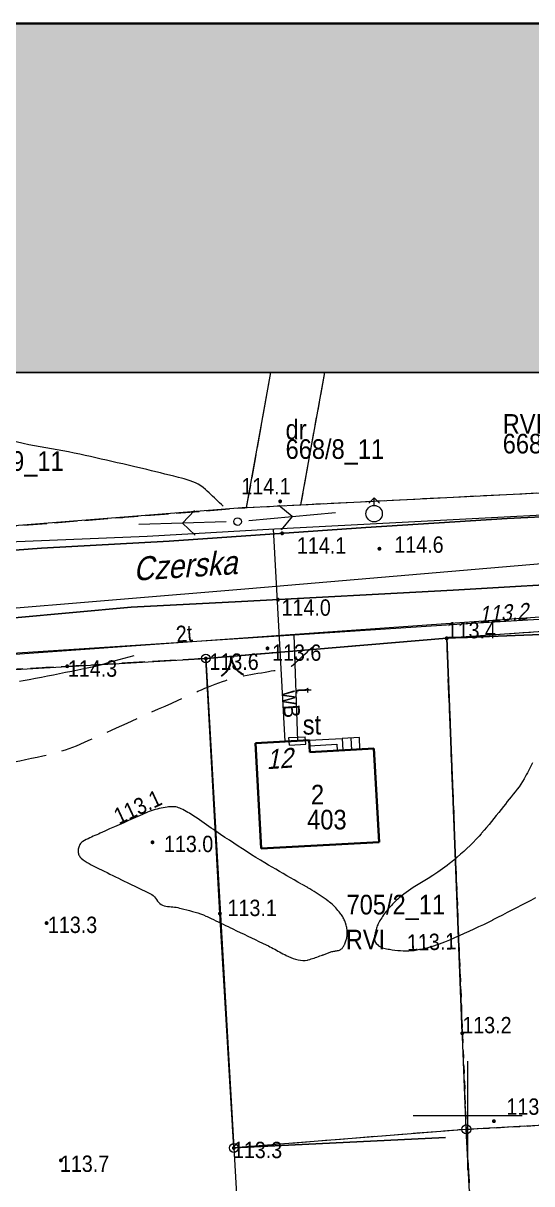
# Model space of a CAD drawing. Extents: x 6512885 to 6513481, y 5959590 to 5960000.
# Drawn here: x 6512959.2 to 6513005.9, y 5959893.8 to 5960000.1 of the extents above; entities that cross this region are included whole.
import ezdxf
from ezdxf.enums import TextEntityAlignment as Align

# ---------------------------------------------------------------- set-up
doc = ezdxf.new("R2010")
doc.units = 0
doc.header["$MEASUREMENT"] = 0
for name, pattern in [('217-1000', [2.8, 2.1, -0.7]), ('218-1000', [1.4, 0.7, -0.7]), ('219-1000', [0]), ('3.0_1.5', [4.5, 3, -1.5])]:
    doc.linetypes.add(name, pattern=pattern)
doc.layers.get('0').update_dxf_attribs({"color": 2, "linetype": 'CONTINUOUS', "lineweight": 5})
for name, color, linetype in [('202-Punkt graniczny stabilizowany trwale', 7, 'CONTINUOUS'), ('203-Punkt załamania granicy działki nie stabilizowany', 7, 'CONTINUOUS'), ('210-Oznaczenie użytku', 7, 'CONTINUOUS'), ('211-Nr działki', 7, 'CONTINUOUS'), ('217-Granica konturu klasyfikcyjnego', 7, 'CONTINUOUS'), ('218-Granica użytku', 7, 'CONTINUOUS'), ('219-Linia granicy', 7, 'CONTINUOUS'), ('238-Punkt adresowy budynku', 7, 'CONTINUOUS'), ('312-Budynek (powierzchnia)', 7, 'CONTINUOUS'), ('312-Numer ewidencyjny budynku', 7, 'CONTINUOUS'), ('312-Numer ewidencyjny budynku-Atr124', 7, 'CONTINUOUS'), ('352-schody (powierzchnia)', 7, 'CONTINUOUS'), ('354-Taras weranda', 7, 'CONTINUOUS'), ('510-Podpora jednosłupowa symb.-SEPOW', 7, 'CONTINUOUS'), ('516-Kierunek linii eN-SEPOW', 7, 'CONTINUOUS'), ('626-Punkt rzędnej przewodu-STPOD', 7, 'CONTINUOUS'), ('626-Punkt rzędnej przewodu-STPOD-Atr2', 7, 'CONTINUOUS'), ('811-Warstwica ciągła linia', 7, 'CONTINUOUS'), ('811-Warstwica ciągła linia-Atr2', 7, 'CONTINUOUS'), ('812-Warstwica pomocnicza linia', 7, 'CONTINUOUS'), ('905-Brama w ogrodzeniu', 7, 'CONTINUOUS'), ('994-Nazwa ulicy', 7, 'CONTINUOUS'), ('hydrant (punkt)', 7, 'CONTINUOUS'), ('krawężnik (linia)', 7, 'CONTINUOUS'), ('ogrodzenie trwałe (linia)', 7, 'CONTINUOUS'), ('przewód kanalizacyjny (linia)', 7, 'CONTINUOUS'), ('przewód telekomunikacyjny (linia)', 7, 'CONTINUOUS'), ('przewód telekomunikacyjny (linia)-Atr1', 7, 'CONTINUOUS'), ('przewód wodociągowy (linia)', 7, 'CONTINUOUS'), ('przewód wodociągowy (linia)-Atr1', 7, 'CONTINUOUS'), ('punkt wysokościowy naturalny', 7, 'CONTINUOUS'), ('punkt wysokościowy naturalny-Atr2', 7, 'CONTINUOUS'), ('Ramki i opis wydruku', 7, 'CONTINUOUS'), ('szafa sterownicza - siec telekomunikacyjna (punkt)', 7, 'CONTINUOUS'), ('szafa sterownicza - siec telekomunikacyjna (punkt)-Atr17', 7, 'CONTINUOUS'), ('Wstawianie ramki sekcyjnej z opisem', 7, 'CONTINUOUS')]:
    doc.layers.add(name, color=color, linetype=linetype)
doc.styles.get("Standard").update_dxf_attribs({"font": 'txt', "width": 0.75})
doc.linetypes.add('902-1000', pattern='A,5,0,[1,ksztalty.shx,S=1,R=0,X=0,Y=0],5', length=10)

# ---------------------------------------------------------------- blocks, each defined once
blk = doc.blocks.new('PW01')
at = {"linetype": 'Continuous', "lineweight": 13}
h = blk.add_hatch(color=0, dxfattribs=at)
edge = h.paths.add_edge_path()
edge.add_arc((0, 0), 0.18, 0, 360)
blk = doc.blocks.new('905')
at = {"color": 0, "linetype": 'Continuous', "lineweight": 30}
for centre, start, end in [((-2, 0), 0, 60), ((2, 0), 120, 180)]:
    blk.add_arc(centre, 2, start, end, dxfattribs=at)
blk = doc.blocks.new('516')
at = {"color": 0, "linetype": 'Continuous', "lineweight": 0}
for p, q in [((5.05, 0), (3.919, 1.131)), ((1.05, 0), (9.05, 0)), ((5.05, 0), (3.919, -1.131))]:
    blk.add_line(p, q, dxfattribs=at)
blk = doc.blocks.new('510')
at = {"color": 0, "linetype": 'Continuous', "lineweight": 0}
blk.add_circle((0, 0), 0.35, dxfattribs=at)
blk = doc.blocks.new('US19')
at = {"color": 0, "linetype": 'Continuous', "lineweight": 13}
for p, q in [((-0.75, -0.35), (-0.75, 0.35)), ((-0.75, 0.35), (0.75, 0.35)), ((0.75, -0.35), (0.75, 0.35)), ((-0.75, -0.35), (0.75, -0.35))]:
    blk.add_line(p, q, dxfattribs=at)
blk = doc.blocks.new('US02')
at = {"color": 0, "linetype": 'Continuous', "lineweight": 13}
for p, q in [((0, 1.45), (-0.495, 0.955)), ((0, 0.75), (0, 1.45)), ((0, 1.45), (0.495, 0.955))]:
    blk.add_line(p, q, dxfattribs=at)
blk.add_circle((0, 0), 0.75, dxfattribs=at)
blk = doc.blocks.new('621')
at = {"linetype": 'Continuous', "lineweight": 0}
h = blk.add_hatch(color=0, dxfattribs=at)
edge = h.paths.add_edge_path()
edge.add_arc((0, 0), 0.1, 0, 360)
blk = doc.blocks.new('202')
at = {"color": 0, "linetype": 'Continuous', "lineweight": 0}
blk.add_circle((0, 0), 0.4, dxfattribs=at)
blk = doc.blocks.new('203')
at = {"linetype": 'Continuous', "lineweight": 0}
h = blk.add_hatch(color=0, dxfattribs=at)
edge = h.paths.add_edge_path()
edge.add_arc((0, 0), 0.09, 0, 360)

msp = doc.modelspace()

# ---------------------------------------------------------------- hatches: boundary and pattern name
at = {"layer": 'Ramki i opis wydruku', "linetype": 'Continuous', "lineweight": 13}
msp.add_hatch(color=255, dxfattribs=at).paths.add_polyline_path([(6512889.2, 5959968.09), (6513473.12, 5959968.09), (6513473.12, 5960000.09), (6512889.2, 5960000.09)])

# ---------------------------------------------------------------- linework, layer by layer
at = {"layer": '217-Granica konturu klasyfikcyjnego', "color": 3, "linetype": '217-1000', "lineweight": 13, "flags": 128}
for points in [[(6512979.73, 5959955.71), (6512981.946, 5959968.09)], [(6512986.868, 5959968.09), (6512984.67, 5959955.97)], [(6512984.67, 5959955.97), (6513020.64, 5959957.76)], [(6512928.61, 5959951.67), (6512979.73, 5959955.71)], [(6512998.07, 5959943.73), (6512975.99, 5959941.88)], [(6512999.87, 5959898.74), (6512998.07, 5959943.73)], [(6512975.99, 5959941.88), (6512951.62, 5959940.49)], [(6512978.55, 5959897.03), (6512975.99, 5959941.88)], [(6513022.01, 5959899.94), (6512999.87, 5959898.74)], [(6512999.87, 5959898.74), (6512978.55, 5959897.03)], [(6512999.87, 5959898.74), (6513002.38, 5959851.29)]]:
    msp.add_lwpolyline(points, dxfattribs=at)
at = {"layer": '218-Granica użytku', "color": 3, "linetype": '218-1000', "lineweight": 13, "flags": 128}
for points in [[(6512979.73, 5959955.71), (6512981.946, 5959968.09)], [(6512986.868, 5959968.09), (6512984.67, 5959955.97)], [(6512984.67, 5959955.97), (6513020.64, 5959957.76)], [(6512928.61, 5959951.67), (6512979.73, 5959955.71)], [(6512979.73, 5959955.71), (6512984.67, 5959955.97)], [(6513019.72, 5959945.25), (6512998.07, 5959943.73)], [(6512998.07, 5959943.73), (6512975.99, 5959941.88)], [(6512998.07, 5959943.73), (6512999.87, 5959898.74)], [(6512975.99, 5959941.88), (6512951.62, 5959940.49)], [(6512978.55, 5959897.03), (6512975.99, 5959941.88)], [(6512999.87, 5959898.74), (6513022.01, 5959899.94)], [(6512999.87, 5959898.74), (6512978.55, 5959897.03)], [(6512999.87, 5959898.74), (6513002.38, 5959851.29)]]:
    msp.add_lwpolyline(points, dxfattribs=at)
at = {"layer": '219-Linia granicy', "color": 7, "linetype": '219-1000', "lineweight": 13, "flags": 128}
for points in [[(6512979.73, 5959955.71), (6512981.946, 5959968.09)], [(6512986.868, 5959968.09), (6512984.67, 5959955.97)], [(6512984.67, 5959955.97), (6513020.64, 5959957.76)], [(6512979.73, 5959955.71), (6512928.61, 5959951.67)], [(6512979.73, 5959955.71), (6512984.67, 5959955.97)], [(6513019.72, 5959945.25), (6512998.07, 5959943.73)], [(6512998.07, 5959943.73), (6512975.99, 5959941.88)], [(6512999.87, 5959898.74), (6512998.07, 5959943.73)], [(6512951.62, 5959940.49), (6512975.99, 5959941.88)], [(6512975.99, 5959941.88), (6512978.55, 5959897.03)], [(6513022.01, 5959899.94), (6512999.87, 5959898.74)], [(6512999.87, 5959898.74), (6512978.55, 5959897.03)], [(6513002.38, 5959851.29), (6512999.87, 5959898.74)], [(6512978.55, 5959897.03), (6512981.45, 5959846.16)]]:
    msp.add_lwpolyline(points, dxfattribs=at)
at = {"layer": '312-Budynek (powierzchnia)', "color": 7, "linetype": 'Continuous', "lineweight": 35, "flags": 128}
for points in [[(6512980.54, 5959934.11), (6512985.46, 5959934.39)], [(6512981.07, 5959924.46), (6512980.54, 5959934.11)], [(6512985.46, 5959934.39), (6512985.52, 5959933.31)], [(6512985.52, 5959933.31), (6512991.39, 5959933.63)], [(6512991.39, 5959933.63), (6512991.87, 5959925.06)], [(6512991.87, 5959925.06), (6512981.07, 5959924.46)]]:
    msp.add_lwpolyline(points, dxfattribs=at)
at = {"layer": '352-schody (powierzchnia)', "color": 7, "linetype": 'Continuous', "lineweight": 18}
for p, q in [((6512990.07, 5959934.64), (6512988.49, 5959934.55)), ((6512988.49, 5959934.55), (6512988.54, 5959933.47)), ((6512989.28, 5959934.59), (6512989.33, 5959933.51)), ((6512990.12, 5959933.56), (6512990.07, 5959934.64)), ((6512988.54, 5959933.47), (6512990.12, 5959933.56))]:
    msp.add_line(p, q, dxfattribs=at)
at = {"layer": '354-Taras weranda', "color": 0, "lineweight": 13}
for p, q in [((6512985.46, 5959934.39), (6512988.49, 5959934.55)), ((6512985.46, 5959934.39), (6512985.473, 5959934.14)), ((6512985.486, 5959933.891), (6512985.473, 5959934.14)), ((6512985.486, 5959933.891), (6512988.014, 5959934.024)), ((6512988.014, 5959934.024), (6512988.041, 5959933.447)), ((6512988.49, 5959934.55), (6512988.54, 5959933.47)), ((6512988.041, 5959933.447), (6512988.29, 5959933.459)), ((6512988.54, 5959933.47), (6512988.29, 5959933.459))]:
    msp.add_line(p, q, dxfattribs=at)
at = {"layer": '811-Warstwica ciągła linia', "color": 32, "linetype": 'Continuous', "lineweight": 13, "flags": 128}
for points in [[(6512977.58, 5959955.85), (6512977.418, 5959956.003), (6512977.256, 5959956.156), (6512977.094, 5959956.309), (6512976.932, 5959956.462), (6512976.77, 5959956.615), (6512976.608, 5959956.768), (6512976.446, 5959956.921), (6512976.284, 5959957.074), (6512976.122, 5959957.227), (6512975.96, 5959957.38), (6512975.754, 5959957.555), (6512975.534, 5959957.71), (6512975.3, 5959957.847), (6512975.055, 5959957.967), (6512974.802, 5959958.074), (6512974.542, 5959958.169), (6512974.278, 5959958.254), (6512974.011, 5959958.331), (6512973.745, 5959958.402), (6512973.48, 5959958.47), (6512973.067, 5959958.574), (6512972.655, 5959958.678), (6512972.243, 5959958.782), (6512971.83, 5959958.884), (6512971.417, 5959958.986), (6512971.004, 5959959.087), (6512970.591, 5959959.187), (6512970.178, 5959959.286), (6512969.764, 5959959.384), (6512969.35, 5959959.48), (6512968.858, 5959959.593), (6512968.366, 5959959.707), (6512967.875, 5959959.82), (6512967.383, 5959959.933), (6512966.891, 5959960.045), (6512966.399, 5959960.158), (6512965.907, 5959960.269), (6512965.415, 5959960.38), (6512964.923, 5959960.49), (6512964.43, 5959960.6), (6512963.914, 5959960.71), (6512963.398, 5959960.812), (6512962.879, 5959960.909), (6512962.361, 5959961.002), (6512961.841, 5959961.093), (6512961.322, 5959961.184), (6512960.803, 5959961.276), (6512960.284, 5959961.372), (6512959.766, 5959961.472), (6512959.25, 5959961.58), (6512958.613, 5959961.723)], [(6512969.38, 5959942.12), (6512968.928, 5959942.008), (6512968.475, 5959941.887), (6512968.021, 5959941.762), (6512967.565, 5959941.633), (6512967.107, 5959941.503), (6512966.648, 5959941.374), (6512966.188, 5959941.249), (6512965.727, 5959941.13), (6512965.264, 5959941.02), (6512964.8, 5959940.92), (6512964.245, 5959940.808), (6512963.691, 5959940.696), (6512963.136, 5959940.584), (6512962.582, 5959940.472), (6512962.028, 5959940.362), (6512961.473, 5959940.253), (6512960.918, 5959940.146), (6512960.363, 5959940.042), (6512959.807, 5959939.939), (6512959.25, 5959939.84), (6512958.915, 5959939.782)], [(6513005.953, 5959932.322), (6513005.857, 5959932.138), (6513005.76, 5959931.953), (6513005.664, 5959931.768), (6513005.568, 5959931.583), (6513005.47, 5959931.399), (6513005.372, 5959931.215), (6513005.272, 5959931.032), (6513005.17, 5959930.85), (6513005.022, 5959930.603), (6513004.866, 5959930.361), (6513004.701, 5959930.125), (6513004.53, 5959929.894), (6513004.355, 5959929.665), (6513004.175, 5959929.439), (6513003.994, 5959929.215), (6513003.811, 5959928.991), (6513003.63, 5959928.766), (6513003.45, 5959928.54), (6513003.272, 5959928.313), (6513003.054, 5959928.038), (6513002.836, 5959927.765), (6513002.617, 5959927.492), (6513002.396, 5959927.22), (6513002.175, 5959926.949), (6513001.952, 5959926.68), (6513001.727, 5959926.411), (6513001.5, 5959926.144), (6513001.271, 5959925.877), (6513001.23, 5959925.83), (6513001.039, 5959925.613), (6513000.769, 5959925.32), (6513000.492, 5959925.033), (6513000.21, 5959924.752), (6512999.923, 5959924.476), (6512999.63, 5959924.205), (6512999.334, 5959923.939), (6512999.034, 5959923.676), (6512998.731, 5959923.417), (6512998.425, 5959923.161), (6512998.34, 5959923.09), (6512998.115, 5959922.91), (6512997.691, 5959922.595), (6512997.254, 5959922.297), (6512996.808, 5959922.012), (6512996.358, 5959921.735), (6512995.905, 5959921.46), (6512995.453, 5959921.183), (6512995.006, 5959920.899), (6512994.567, 5959920.602), (6512994.14, 5959920.289), (6512993.95, 5959920.14), (6512993.729, 5959919.955), (6512993.602, 5959919.842), (6512993.477, 5959919.727), (6512993.354, 5959919.61), (6512993.233, 5959919.49), (6512993.114, 5959919.368), (6512992.997, 5959919.244), (6512992.881, 5959919.118), (6512992.766, 5959918.99), (6512992.73, 5959918.95), (6512992.652, 5959918.86), (6512992.554, 5959918.742), (6512992.459, 5959918.623), (6512992.368, 5959918.502), (6512992.279, 5959918.379), (6512992.193, 5959918.253), (6512992.11, 5959918.126), (6512992.028, 5959917.995), (6512991.948, 5959917.861), (6512991.868, 5959917.723), (6512991.85, 5959917.69), (6512991.793, 5959917.582), (6512991.746, 5959917.479), (6512991.703, 5959917.375), (6512991.665, 5959917.27), (6512991.631, 5959917.164), (6512991.6, 5959917.058), (6512991.572, 5959916.952), (6512991.546, 5959916.846), (6512991.522, 5959916.739), (6512991.5, 5959916.64), (6512991.499, 5959916.633), (6512991.481, 5959916.549), (6512991.466, 5959916.463), (6512991.454, 5959916.376), (6512991.447, 5959916.288), (6512991.448, 5959916.2), (6512991.457, 5959916.113), (6512991.477, 5959916.026), (6512991.509, 5959915.94), (6512991.554, 5959915.856), (6512991.61, 5959915.78), (6512991.615, 5959915.774), (6512991.722, 5959915.661), (6512991.833, 5959915.568), (6512991.947, 5959915.491), (6512992.065, 5959915.429), (6512992.186, 5959915.379), (6512992.31, 5959915.339), (6512992.437, 5959915.307), (6512992.565, 5959915.282), (6512992.695, 5959915.259), (6512992.82, 5959915.24), (6512992.827, 5959915.239), (6512993.077, 5959915.202), (6512993.328, 5959915.168), (6512993.579, 5959915.139), (6512993.831, 5959915.116), (6512994.083, 5959915.101), (6512994.335, 5959915.094), (6512994.585, 5959915.097), (6512994.834, 5959915.112), (6512995.082, 5959915.14), (6512995.32, 5959915.18), (6512995.327, 5959915.181), (6512995.589, 5959915.235), (6512995.851, 5959915.291), (6512996.112, 5959915.351), (6512996.373, 5959915.415), (6512996.633, 5959915.483), (6512996.892, 5959915.557), (6512997.149, 5959915.638), (6512997.404, 5959915.725), (6512997.656, 5959915.82), (6512997.9, 5959915.92), (6512997.906, 5959915.923), (6512998.357, 5959916.117), (6512998.807, 5959916.312), (6512999.254, 5959916.507), (6512999.7, 5959916.704), (6513000.144, 5959916.903), (6513000.586, 5959917.104), (6513001.027, 5959917.31), (6513001.465, 5959917.519), (6513001.902, 5959917.733), (6513002.33, 5959917.95), (6513002.336, 5959917.953), (6513002.771, 5959918.177), (6513003.206, 5959918.401), (6513003.641, 5959918.625), (6513004.076, 5959918.849), (6513004.511, 5959919.073), (6513004.946, 5959919.297), (6513005.381, 5959919.521), (6513005.816, 5959919.745), (6513006.251, 5959919.969)], [(6512984.77, 5959921.2), (6512984.434, 5959921.395), (6512984.098, 5959921.59), (6512983.762, 5959921.785), (6512983.426, 5959921.98), (6512983.09, 5959922.175), (6512982.754, 5959922.37), (6512982.418, 5959922.565), (6512982.082, 5959922.76), (6512981.746, 5959922.955), (6512981.41, 5959923.15), (6512980.994, 5959923.396), (6512980.581, 5959923.647), (6512980.171, 5959923.903), (6512979.763, 5959924.163), (6512979.357, 5959924.426), (6512978.953, 5959924.691), (6512978.549, 5959924.958), (6512978.146, 5959925.225), (6512977.743, 5959925.493), (6512977.34, 5959925.76), (6512977.122, 5959925.905), (6512976.905, 5959926.051), (6512976.689, 5959926.199), (6512976.473, 5959926.347), (6512976.258, 5959926.496), (6512976.043, 5959926.646), (6512975.828, 5959926.795), (6512975.612, 5959926.944), (6512975.396, 5959927.092), (6512975.18, 5959927.24), (6512975.041, 5959927.334), (6512974.902, 5959927.426), (6512974.763, 5959927.517), (6512974.623, 5959927.606), (6512974.481, 5959927.694), (6512974.338, 5959927.78), (6512974.193, 5959927.865), (6512974.046, 5959927.948), (6512973.895, 5959928.03), (6512973.74, 5959928.11), (6512973.616, 5959928.166), (6512973.49, 5959928.212), (6512973.36, 5959928.248), (6512973.229, 5959928.275), (6512973.097, 5959928.292), (6512972.964, 5959928.302), (6512972.832, 5959928.304), (6512972.699, 5959928.299), (6512972.569, 5959928.287), (6512972.44, 5959928.27), (6512972.257, 5959928.24), (6512972.074, 5959928.207), (6512971.891, 5959928.171), (6512971.707, 5959928.131), (6512971.525, 5959928.087), (6512971.343, 5959928.039), (6512971.162, 5959927.985), (6512970.983, 5959927.926), (6512970.805, 5959927.861), (6512970.63, 5959927.79), (6512970.192, 5959927.602), (6512969.757, 5959927.412), (6512969.323, 5959927.222), (6512968.891, 5959927.03), (6512968.46, 5959926.838), (6512968.03, 5959926.646), (6512967.601, 5959926.453), (6512967.171, 5959926.259), (6512966.741, 5959926.065), (6512966.31, 5959925.87), (6512966.149, 5959925.798), (6512965.988, 5959925.729), (6512965.827, 5959925.66), (6512965.667, 5959925.591), (6512965.507, 5959925.521), (6512965.347, 5959925.449), (6512965.188, 5959925.372), (6512965.028, 5959925.291), (6512964.869, 5959925.204), (6512964.71, 5959925.11), (6512964.634, 5959925.056), (6512964.566, 5959924.992), (6512964.505, 5959924.92), (6512964.452, 5959924.842), (6512964.407, 5959924.759), (6512964.368, 5959924.673), (6512964.336, 5959924.586), (6512964.311, 5959924.499), (6512964.292, 5959924.413), (6512964.28, 5959924.33), (6512964.275, 5959924.256), (6512964.277, 5959924.179), (6512964.286, 5959924.101), (6512964.302, 5959924.021), (6512964.326, 5959923.941), (6512964.357, 5959923.863), (6512964.396, 5959923.788), (6512964.442, 5959923.717), (6512964.497, 5959923.65), (6512964.56, 5959923.59), (6512964.741, 5959923.444), (6512964.923, 5959923.313), (6512965.105, 5959923.193), (6512965.288, 5959923.084), (6512965.472, 5959922.982), (6512965.657, 5959922.886), (6512965.843, 5959922.794), (6512966.03, 5959922.704), (6512966.219, 5959922.613), (6512966.41, 5959922.52), (6512966.672, 5959922.391), (6512966.934, 5959922.261), (6512967.196, 5959922.132), (6512967.458, 5959922.003), (6512967.72, 5959921.874), (6512967.982, 5959921.745), (6512968.244, 5959921.616), (6512968.506, 5959921.487), (6512968.768, 5959921.358), (6512969.03, 5959921.23), (6512969.218, 5959921.138), (6512969.407, 5959921.048), (6512969.596, 5959920.958), (6512969.785, 5959920.868), (6512969.975, 5959920.779), (6512970.164, 5959920.69), (6512970.354, 5959920.6), (6512970.543, 5959920.511), (6512970.732, 5959920.421), (6512970.92, 5959920.33), (6512971.049, 5959920.251), (6512971.165, 5959920.152), (6512971.27, 5959920.038), (6512971.37, 5959919.915), (6512971.466, 5959919.787), (6512971.563, 5959919.661), (6512971.664, 5959919.541), (6512971.773, 5959919.435), (6512971.894, 5959919.346), (6512972.03, 5959919.28), (6512972.18, 5959919.233), (6512972.333, 5959919.198), (6512972.489, 5959919.172), (6512972.645, 5959919.152), (6512972.802, 5959919.136), (6512972.96, 5959919.121), (6512973.117, 5959919.104), (6512973.273, 5959919.084), (6512973.428, 5959919.057), (6512973.58, 5959919.02), (6512973.731, 5959918.978), (6512973.987, 5959918.911), (6512974.243, 5959918.846), (6512974.5, 5959918.78), (6512974.756, 5959918.712), (6512975.011, 5959918.641), (6512975.264, 5959918.564), (6512975.514, 5959918.48), (6512975.761, 5959918.388), (6512976.003, 5959918.285), (6512976.1, 5959918.24), (6512976.242, 5959918.172), (6512976.465, 5959918.065), (6512976.688, 5959917.958), (6512976.911, 5959917.851), (6512977.134, 5959917.744), (6512977.357, 5959917.637), (6512977.58, 5959917.53), (6512977.803, 5959917.423), (6512978.026, 5959917.316), (6512978.249, 5959917.209), (6512978.33, 5959917.17), (6512978.472, 5959917.102), (6512978.811, 5959916.939), (6512979.15, 5959916.776), (6512979.489, 5959916.613), (6512979.828, 5959916.45), (6512980.167, 5959916.287), (6512980.506, 5959916.124), (6512980.845, 5959915.961), (6512981.184, 5959915.798), (6512981.523, 5959915.635), (6512981.72, 5959915.54), (6512981.861, 5959915.471), (6512982.011, 5959915.394), (6512982.16, 5959915.315), (6512982.308, 5959915.235), (6512982.456, 5959915.155), (6512982.604, 5959915.074), (6512982.752, 5959914.993), (6512982.903, 5959914.912), (6512983.054, 5959914.833), (6512983.209, 5959914.756), (6512983.22, 5959914.75), (6512983.366, 5959914.679), (6512983.575, 5959914.581), (6512983.788, 5959914.488), (6512984.005, 5959914.404), (6512984.223, 5959914.331), (6512984.443, 5959914.273), (6512984.662, 5959914.233), (6512984.881, 5959914.214), (6512985.097, 5959914.22), (6512985.31, 5959914.255), (6512985.37, 5959914.27), (6512985.519, 5959914.313), (6512985.651, 5959914.353), (6512985.782, 5959914.395), (6512985.913, 5959914.438), (6512986.044, 5959914.483), (6512986.175, 5959914.529), (6512986.306, 5959914.575), (6512986.437, 5959914.622), (6512986.567, 5959914.669), (6512986.68, 5959914.71), (6512986.698, 5959914.716), (6512986.774, 5959914.744), (6512986.85, 5959914.772), (6512986.926, 5959914.8), (6512987.002, 5959914.828), (6512987.078, 5959914.857), (6512987.154, 5959914.885), (6512987.23, 5959914.913), (6512987.306, 5959914.941), (6512987.382, 5959914.969), (6512987.44, 5959914.99), (6512987.458, 5959914.996), (6512987.542, 5959915.021), (6512987.627, 5959915.04), (6512987.714, 5959915.056), (6512987.801, 5959915.069), (6512987.888, 5959915.081), (6512987.976, 5959915.095), (6512988.063, 5959915.112), (6512988.149, 5959915.134), (6512988.234, 5959915.162), (6512988.3, 5959915.19), (6512988.318, 5959915.199), (6512988.377, 5959915.234), (6512988.43, 5959915.275), (6512988.479, 5959915.321), (6512988.523, 5959915.372), (6512988.563, 5959915.427), (6512988.6, 5959915.486), (6512988.635, 5959915.546), (6512988.667, 5959915.609), (6512988.698, 5959915.673), (6512988.72, 5959915.72), (6512988.728, 5959915.738), (6512988.767, 5959915.826), (6512988.801, 5959915.913), (6512988.833, 5959916), (6512988.86, 5959916.088), (6512988.885, 5959916.176), (6512988.905, 5959916.264), (6512988.922, 5959916.352), (6512988.936, 5959916.441), (6512988.945, 5959916.529), (6512988.95, 5959916.6), (6512988.951, 5959916.619), (6512988.954, 5959916.72), (6512988.953, 5959916.822), (6512988.949, 5959916.924), (6512988.941, 5959917.027), (6512988.93, 5959917.13), (6512988.913, 5959917.232), (6512988.893, 5959917.334), (6512988.868, 5959917.436), (6512988.838, 5959917.538), (6512988.81, 5959917.62), (6512988.803, 5959917.638), (6512988.765, 5959917.739), (6512988.725, 5959917.837), (6512988.682, 5959917.933), (6512988.636, 5959918.026), (6512988.588, 5959918.118), (6512988.537, 5959918.208), (6512988.483, 5959918.297), (6512988.425, 5959918.384), (6512988.363, 5959918.47), (6512988.31, 5959918.54), (6512988.298, 5959918.555), (6512988.199, 5959918.679), (6512988.1, 5959918.8), (6512987.999, 5959918.918), (6512987.896, 5959919.033), (6512987.791, 5959919.145), (6512987.683, 5959919.253), (6512987.572, 5959919.359), (6512987.457, 5959919.46), (6512987.338, 5959919.558), (6512987.23, 5959919.64), (6512987.215, 5959919.651), (6512987.031, 5959919.785), (6512986.847, 5959919.917), (6512986.663, 5959920.047), (6512986.477, 5959920.175), (6512986.291, 5959920.301), (6512986.103, 5959920.424), (6512985.913, 5959920.545), (6512985.722, 5959920.663), (6512985.529, 5959920.778), (6512985.35, 5959920.88), (6512985.333, 5959920.889), (6512985.277, 5959920.92), (6512985.221, 5959920.951), (6512985.165, 5959920.982), (6512985.109, 5959921.013), (6512985.053, 5959921.044), (6512984.997, 5959921.074), (6512984.941, 5959921.105), (6512984.885, 5959921.136), (6512984.829, 5959921.168), (6512984.79, 5959921.19)]]:
    msp.add_lwpolyline(points, dxfattribs=at)
at = {"layer": '812-Warstwica pomocnicza linia', "color": 32, "linetype": '3.0_1.5', "lineweight": 13, "flags": 128}
msp.add_lwpolyline([(6512939.29, 5959914.01), (6512939.368, 5959914.39), (6512939.445, 5959914.771), (6512939.523, 5959915.151), (6512939.601, 5959915.532), (6512939.679, 5959915.912), (6512939.758, 5959916.292), (6512939.839, 5959916.672), (6512939.921, 5959917.052), (6512940.004, 5959917.431), (6512940.09, 5959917.81), (6512940.217, 5959918.334), (6512940.355, 5959918.854), (6512940.502, 5959919.373), (6512940.655, 5959919.889), (6512940.814, 5959920.404), (6512940.976, 5959920.919), (6512941.138, 5959921.433), (6512941.299, 5959921.947), (6512941.457, 5959922.463), (6512941.61, 5959922.98), (6512941.669, 5959923.185), (6512941.727, 5959923.391), (6512941.785, 5959923.596), (6512941.841, 5959923.802), (6512941.898, 5959924.008), (6512941.953, 5959924.214), (6512942.008, 5959924.421), (6512942.063, 5959924.627), (6512942.117, 5959924.833), (6512942.17, 5959925.04), (6512942.215, 5959925.259), (6512942.242, 5959925.482), (6512942.254, 5959925.706), (6512942.256, 5959925.931), (6512942.251, 5959926.158), (6512942.244, 5959926.385), (6512942.238, 5959926.612), (6512942.238, 5959926.839), (6512942.247, 5959927.065), (6512942.27, 5959927.29), (6512942.288, 5959927.411), (6512942.309, 5959927.532), (6512942.334, 5959927.651), (6512942.364, 5959927.769), (6512942.398, 5959927.885), (6512942.438, 5959928.001), (6512942.485, 5959928.115), (6512942.539, 5959928.228), (6512942.6, 5959928.34), (6512942.67, 5959928.45), (6512942.796, 5959928.625), (6512942.929, 5959928.787), (6512943.069, 5959928.938), (6512943.215, 5959929.079), (6512943.368, 5959929.21), (6512943.527, 5959929.333), (6512943.691, 5959929.447), (6512943.862, 5959929.554), (6512944.038, 5959929.655), (6512944.22, 5959929.75), (6512944.493, 5959929.885), (6512944.767, 5959930.015), (6512945.041, 5959930.141), (6512945.315, 5959930.261), (6512945.591, 5959930.377), (6512945.868, 5959930.487), (6512946.147, 5959930.593), (6512946.428, 5959930.694), (6512946.713, 5959930.789), (6512947, 5959930.88), (6512947.27, 5959930.964), (6512947.539, 5959931.048), (6512947.809, 5959931.133), (6512948.078, 5959931.214), (6512948.349, 5959931.292), (6512948.62, 5959931.364), (6512948.892, 5959931.429), (6512949.166, 5959931.484), (6512949.442, 5959931.528), (6512949.72, 5959931.56), (6512950.02, 5959931.586), (6512950.32, 5959931.61), (6512950.62, 5959931.633), (6512950.92, 5959931.655), (6512951.22, 5959931.677), (6512951.52, 5959931.698), (6512951.82, 5959931.72), (6512952.12, 5959931.743), (6512952.42, 5959931.766), (6512952.72, 5959931.79), (6512953.02, 5959931.815), (6512953.32, 5959931.84), (6512953.62, 5959931.865), (6512953.92, 5959931.891), (6512954.22, 5959931.916), (6512954.52, 5959931.942), (6512954.82, 5959931.969), (6512955.12, 5959931.995), (6512955.42, 5959932.022), (6512955.72, 5959932.05), (6512956.259, 5959932.105), (6512956.796, 5959932.171), (6512957.333, 5959932.246), (6512957.867, 5959932.329), (6512958.401, 5959932.42), (6512958.934, 5959932.519), (6512959.467, 5959932.624), (6512959.998, 5959932.735), (6512960.529, 5959932.85), (6512961.06, 5959932.97), (6512961.408, 5959933.051), (6512961.756, 5959933.136), (6512962.102, 5959933.225), (6512962.447, 5959933.319), (6512962.789, 5959933.419), (6512963.13, 5959933.525), (6512963.467, 5959933.638), (6512963.802, 5959933.76), (6512964.133, 5959933.89), (6512964.46, 5959934.03), (6512964.938, 5959934.243), (6512965.417, 5959934.457), (6512965.895, 5959934.671), (6512966.373, 5959934.885), (6512966.851, 5959935.099), (6512967.329, 5959935.313), (6512967.807, 5959935.527), (6512968.284, 5959935.741), (6512968.762, 5959935.956), (6512969.24, 5959936.17), (6512969.843, 5959936.441), (6512970.446, 5959936.712), (6512971.049, 5959936.983), (6512971.652, 5959937.254), (6512972.255, 5959937.525), (6512972.858, 5959937.796), (6512973.461, 5959938.067), (6512974.064, 5959938.338), (6512974.667, 5959938.609), (6512975.27, 5959938.88), (6512975.584, 5959939.019), (6512975.9, 5959939.154), (6512976.218, 5959939.286), (6512976.537, 5959939.413), (6512976.858, 5959939.537), (6512977.181, 5959939.655), (6512977.505, 5959939.769), (6512977.832, 5959939.878), (6512978.16, 5959939.982), (6512978.49, 5959940.08), (6512978.81, 5959940.166), (6512979.132, 5959940.24), (6512979.456, 5959940.305), (6512979.782, 5959940.364), (6512980.108, 5959940.419), (6512980.435, 5959940.47), (6512980.762, 5959940.522), (6512981.089, 5959940.576), (6512981.415, 5959940.635), (6512981.74, 5959940.7), (6512981.978, 5959940.743), (6512982.222, 5959940.777), (6512982.47, 5959940.807), (6512982.718, 5959940.837), (6512982.964, 5959940.874), (6512983.203, 5959940.922), (6512983.434, 5959940.986), (6512983.652, 5959941.072), (6512983.855, 5959941.185), (6512984.04, 5959941.33), (6512984.215, 5959941.493), (6512984.39, 5959941.656), (6512984.565, 5959941.819), (6512984.74, 5959941.982), (6512984.915, 5959942.145), (6512985.09, 5959942.308), (6512985.265, 5959942.471), (6512985.44, 5959942.634), (6512985.615, 5959942.797), (6512985.79, 5959942.96)], dxfattribs=at)
at = {"layer": 'krawężnik (linia)', "color": 7, "linetype": 'Continuous', "lineweight": 25, "flags": 128}
for points in [[(6512901.53, 5959943.82), (6512910.02, 5959945.47), (6512923.26, 5959947.51), (6512935.62, 5959949.23), (6512952.34, 5959951.35), (6512960.91, 5959951.98), (6512972.62, 5959952.63), (6512990.65, 5959953.89), (6513003.6, 5959954.72), (6513023.77, 5959955.7)], [(6513012.21, 5959948.94), (6512998.66, 5959948.13), (6512979.26, 5959947.09), (6512969.15, 5959946.57), (6512958.44, 5959945.62), (6512953.44, 5959945.35), (6512937.14, 5959943.46), (6512925.89, 5959941.83), (6512914.02, 5959939.94), (6512904.43, 5959938.12), (6512891.07, 5959934.27), (6512889.2, 5959933.803)]]:
    msp.add_lwpolyline(points, dxfattribs=at)
at = {"layer": 'ogrodzenie trwałe (linia)', "color": 7, "linetype": '902-1000', "lineweight": 25, "flags": 128}
for points in [[(6513029.99, 5959900.21), (6513038.12, 5959900.57), (6513040.22, 5959900.58), (6513041.61, 5959900.58), (6513045.16, 5959900.83), (6513042.59, 5959945.48), (6513038.86, 5959945.33), (6512998.07, 5959943.73)], [(6512998.07, 5959943.73), (6512975.99, 5959941.88)], [(6512999.5, 5959907.54), (6512998.07, 5959943.73)], [(6512975.99, 5959941.88), (6512977.28, 5959918.51), (6512978.55, 5959897.03), (6512997.97, 5959898)]]:
    msp.add_lwpolyline(points, dxfattribs=at)
at = {"layer": 'przewód kanalizacyjny (linia)', "color": 34, "linetype": 'Continuous', "lineweight": 18, "flags": 128}
msp.add_lwpolyline([(6513235.76, 5959962.67), (6513233.8, 5959962.56), (6513187.29, 5959959.22), (6513174.33, 5959958.71), (6513158.34, 5959957.8), (6513137.41, 5959956.6), (6513125.43, 5959955.3), (6513097.02, 5959954.81), (6513087.32, 5959954.25), (6513025.97, 5959951.75), (6513011.77, 5959950.98), (6512979.94, 5959948.25), (6512906.37, 5959942.17), (6512889.2, 5959937.857)], dxfattribs=at)
at = {"layer": 'przewód telekomunikacyjny (linia)', "color": 30, "linetype": 'Continuous', "lineweight": 18, "flags": 128}
for points in [[(6513223.64, 5959943.82), (6513216.05, 5959952.58), (6513214.04, 5959951.92), (6513208.37, 5959957.07), (6513189.06, 5959955.84), (6513187.43, 5959955.29), (6513186.18, 5959955.77), (6513149.07, 5959953.85), (6513118.4, 5959952.64), (6513103.24, 5959951.83), (6513072.82, 5959949.87), (6513048.77, 5959948.21), (6513028.84, 5959946.86), (6513007.93, 5959945.77), (6512982.45, 5959943.96), (6512951.19, 5959941.74), (6512928.5, 5959939.18), (6512906.63, 5959936.58), (6512889.2, 5959932.735)], [(6512889.2, 5959932.438), (6512891.2, 5959932.97), (6512904.95, 5959936.66), (6512913.74, 5959937.91), (6512940.6, 5959941.02), (6512948.36, 5959941.74), (6512984.1, 5959944.04), (6512999.93, 5959945.08), (6513016.74, 5959946.09), (6513030.71, 5959947.02), (6513042.28, 5959948.01), (6513072.87, 5959949.8), (6513110.58, 5959952.2), (6513143.14, 5959953.49), (6513168.64, 5959954.78), (6513194.9, 5959956.2), (6513208.32, 5959956.85), (6513215.06, 5959950.81), (6513221.38, 5959943.74)], [(6512984.07, 5959944.04), (6512984.38, 5959934.33)]]:
    msp.add_lwpolyline(points, dxfattribs=at)
at = {"layer": 'przewód wodociągowy (linia)', "color": 5, "linetype": 'Continuous', "lineweight": 18, "flags": 128}
for points in [[(6512889.2, 5959942.361), (6512903.63, 5959945.72), (6512925.09, 5959951.23), (6512970.6, 5959953.08), (6512982.28, 5959953.75), (6513027.9, 5959956.14), (6513038.02, 5959956.23), (6513077.34, 5959958.34), (6513110.33, 5959959.7), (6513165.14, 5959962.77), (6513206.51, 5959964.37)], [(6512982.17, 5959953.75), (6512983.24, 5959934.27)]]:
    msp.add_lwpolyline(points, dxfattribs=at)
at = {"layer": 'Ramki i opis wydruku', "color": 7, "linetype": 'Continuous', "lineweight": 13, "flags": 128}
for points in [[(6512889.2, 5959968.09), (6513473.12, 5959968.09), (6513473.12, 5960000.09), (6512889.2, 5960000.09)], [(6512889.3, 5959590.19), (6513473.02, 5959590.19), (6513473.02, 5959999.99), (6512889.3, 5959999.99)], [(6512889.3, 5959604.09), (6513473.02, 5959604.09), (6513473.02, 5959968.09), (6512889.3, 5959968.09)]]:
    msp.add_lwpolyline(points, close=True, dxfattribs=at)
at = {"layer": 'Wstawianie ramki sekcyjnej z opisem', "color": 7, "linetype": 'Continuous', "lineweight": 13, "flags": 128}
for points in [[(6513000, 5959895), (6513000, 5959905)], [(6512995, 5959900), (6513005, 5959900)]]:
    msp.add_lwpolyline(points, dxfattribs=at)

# ---------------------------------------------------------------- block references
at = {"layer": '202-Punkt graniczny stabilizowany trwale', "color": 7, "linetype": 'Continuous', "lineweight": 13}
for p in [(6512975.99, 5959941.88), (6512999.87, 5959898.74), (6512978.55, 5959897.03)]:
    msp.add_blockref('202', p, dxfattribs=at)
at = {"layer": '203-Punkt załamania granicy działki nie stabilizowany', "color": 7, "linetype": 'Continuous', "lineweight": 13}
for p in [(6512984.67, 5959955.97), (6512979.73, 5959955.71), (6512998.07, 5959943.73)]:
    msp.add_blockref('203', p, dxfattribs=at)
at = {"layer": '510-Podpora jednosłupowa symb.-SEPOW', "color": 7, "linetype": 'Continuous', "lineweight": 13}
msp.add_blockref('510', (6512978.9, 5959954.43), dxfattribs=at)
at = {"layer": '516-Kierunek linii eN-SEPOW', "color": 7, "linetype": 'Continuous', "lineweight": 13}
for p, rotation in [((6512978.88, 5959954.42), 5.326000000000001), ((6512978.9, 5959954.43), 181.756)]:
    msp.add_blockref('516', p, dxfattribs=dict(at, rotation=rotation))
at = {"layer": '626-Punkt rzędnej przewodu-STPOD', "color": 30, "linetype": 'Continuous', "lineweight": 13}
msp.add_blockref('621', (6512999.93, 5959945.08), dxfattribs=at)
at = {"layer": '905-Brama w ogrodzeniu', "color": 7, "linetype": 'Continuous', "lineweight": 25, "rotation": 184.0170000000001}
msp.add_blockref('905', (6512978.31, 5959942.07), dxfattribs=at)
at = {"layer": 'hydrant (punkt)', "color": 7, "linetype": 'Continuous', "lineweight": 18}
msp.add_blockref('US02', (6512991.42, 5959955.15), dxfattribs=at)
at = {"layer": 'punkt wysokościowy naturalny', "color": 7, "linetype": 'Continuous', "lineweight": 13}
for p in [(6512982.8, 5959956.28), (6512982.98, 5959953.35), (6512991.9, 5959951.94), (6512982.6, 5959947.27), (6512998.07, 5959943.73), (6512981.64, 5959942.81), (6512963.28, 5959941.17), (6512975.99, 5959941.88), (6512971.1, 5959925.04), (6512961.39, 5959917.64), (6512977.28, 5959918.51), (6512999.5, 5959907.54), (6513002.4, 5959899.49), (6512978.55, 5959897.03), (6512962.7, 5959895.89)]:
    msp.add_blockref('PW01', p, dxfattribs=at)
at = {"layer": 'szafa sterownicza - siec telekomunikacyjna (punkt)', "color": 7, "linetype": 'Continuous', "lineweight": 18, "rotation": 2.951}
msp.add_blockref('US19', (6512984.38, 5959934.33), dxfattribs=at)

# ---------------------------------------------------------------- texts
at = {"layer": '210-Oznaczenie użytku', "color": 3, "linetype": 'Continuous', "lineweight": 18, "width": 0.9}
for s, p in [('dr', (6512983.3, 5959961.97)), ('RVI', (6513003.21, 5959962.47)), ('RVI', (6512988.82, 5959915.23))]:
    msp.add_text(s, height=1.8, dxfattribs=at).set_placement(p)
at = {"layer": '211-Nr działki', "color": 7, "linetype": 'Continuous', "lineweight": 18, "width": 0.9}
for s, p in [('668/7_11', (6513003.21, 5959962.47)), ('668/8_11', (6512983.3, 5959961.97)), ('668/9_11', (6512953.92, 5959960.87)), ('705/2_11', (6512988.89, 5959920.23))]:
    msp.add_text(s, height=1.8, dxfattribs=at).set_placement(p, align=Align.TOP_LEFT)
at = {"layer": '238-Punkt adresowy budynku', "color": 7, "linetype": 'Continuous', "lineweight": 18, "oblique": 15, "width": 0.9}
msp.add_text('12', height=1.8, rotation=3.953, dxfattribs=at).set_placement((6512982.65, 5959933.61), align=Align.TOP_CENTER)
at = {"layer": '312-Numer ewidencyjny budynku', "color": 7, "linetype": 'Continuous', "lineweight": 18, "width": 0.9}
msp.add_text('403', height=1.8, dxfattribs=at).set_placement((6512985.28, 5959928.02), align=Align.TOP_LEFT)
at = {"layer": '312-Numer ewidencyjny budynku-Atr124', "color": 7, "width": 0.9}
msp.add_text('2', height=1.8, dxfattribs=at).set_placement((6512986.23, 5959929.41), align=Align.MIDDLE_CENTER)
at = {"layer": '626-Punkt rzędnej przewodu-STPOD-Atr2', "color": 30, "oblique": 15, "width": 0.9}
msp.add_text('113.2', height=1.5, rotation=4.258, dxfattribs=at).set_placement((6513001.05, 5959945.14))
at = {"layer": '811-Warstwica ciągła linia-Atr2', "color": 32, "width": 0.9}
for rotation, p in [(24.987, (6512968.01, 5959926.64)), (1.825, (6512994.46, 5959915.09))]:
    msp.add_text('113.1', height=1.5, rotation=rotation, dxfattribs=at).set_placement(p)
at = {"layer": '994-Nazwa ulicy', "color": 7, "linetype": 'Continuous', "lineweight": 18, "oblique": 15, "width": 0.9}
msp.add_text('Czerska', height=2.16, rotation=3.739, dxfattribs=at).set_placement((6512969.38, 5959949))
at = {"layer": 'przewód telekomunikacyjny (linia)-Atr1', "color": 30, "width": 0.9}
for s, rotation, p in [('2t', 4.831, (6512973.32, 5959943.35)), ('t', -87.344, (6512984.23, 5959939.17))]:
    msp.add_text(s, height=1.5, rotation=rotation, dxfattribs=at).set_placement(p)
at = {"layer": 'przewód wodociągowy (linia)-Atr1', "color": 5, "width": 0.9}
msp.add_text('wB', height=1.5, rotation=-86.061, dxfattribs=at).set_placement((6512982.99, 5959938.9))
at = {"layer": 'punkt wysokościowy naturalny-Atr2', "color": 7, "width": 0.9}
for s, p in [('114.1', (6512979.24, 5959956.91)), ('114.1', (6512984.34, 5959951.49)), ('114.6', (6512993.27, 5959951.57)), ('114.0', (6512982.93, 5959945.8)), ('113.4', (6512998.07, 5959943.73)), ('113.6', (6512976.32, 5959940.84)), ('113.6', (6512982.06, 5959941.67)), ('114.3', (6512963.34, 5959940.21)), ('113.0', (6512972.15, 5959924.14)), ('113.1', (6512977.98, 5959918.28)), ('113.3', (6512961.51, 5959916.73)), ('113.2', (6512999.5, 5959907.54)), ('113.2', (6513003.55, 5959900.07)), ('113.3', (6512978.47, 5959896.1)), ('113.7', (6512962.61, 5959894.84))]:
    msp.add_text(s, height=1.5, dxfattribs=at).set_placement(p)
at = {"layer": 'szafa sterownicza - siec telekomunikacyjna (punkt)-Atr17', "color": 7, "width": 0.9}
msp.add_text('st', height=1.8, dxfattribs=at).set_placement((6512984.87, 5959934.91))

doc.saveas('drawing.dxf')
